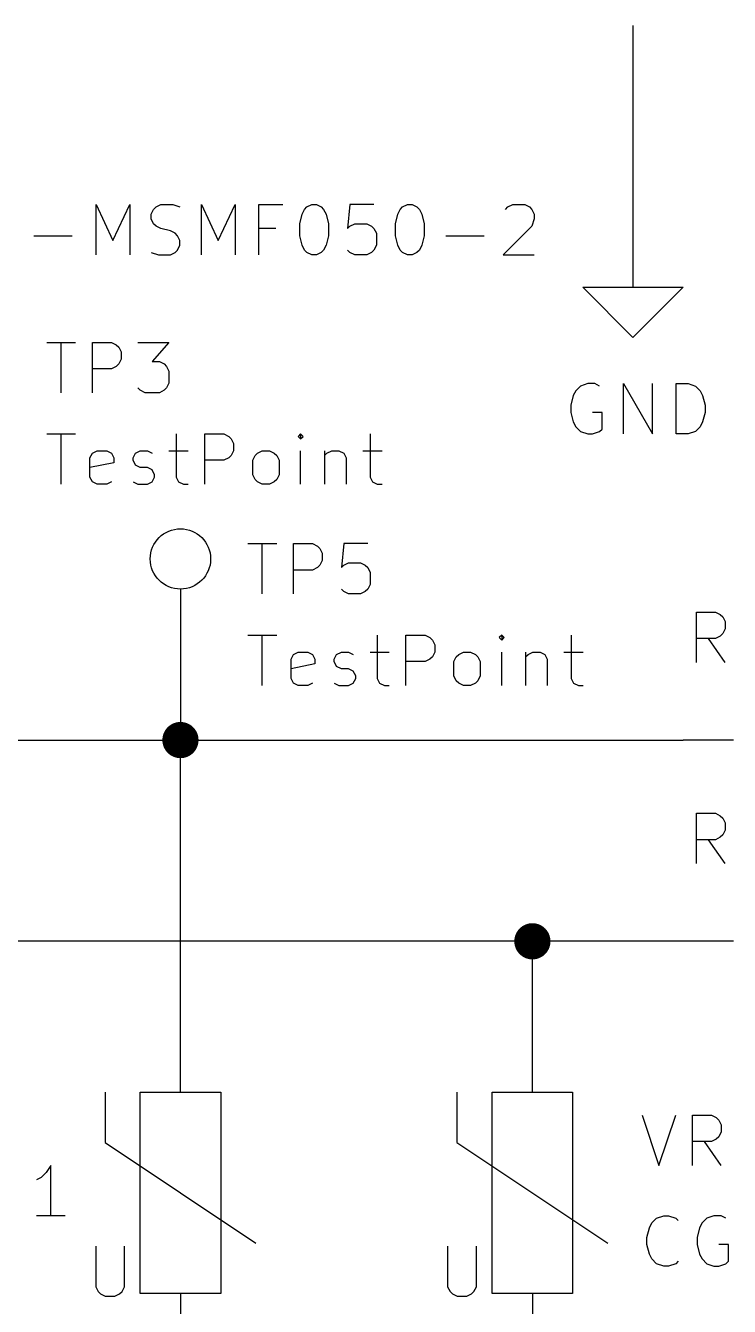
# Model space of a CAD drawing. Extents: x 0.4 to 11.3, y -7.9 to -0.4.
# Drawn here: x 3.446 to 4.146, y -4.813 to -3.54 of the extents above; entities that cross this region are included whole.
import ezdxf

# ---------------------------------------------------------------- set-up
doc = ezdxf.new("R2010")
doc.units = 0
doc.header["$MEASUREMENT"] = 0
for name, color, linetype in [('CYAN2', 4, 'CONTINUOUS'), ('GREEN3', 91, 'CONTINUOUS'), ('RED2', 1, 'CONTINUOUS')]:
    doc.layers.add(name, color=color, linetype=linetype)

msp = doc.modelspace()

# ---------------------------------------------------------------- linework, layer by layer
at = {"layer": 'CYAN2', "linetype": 'CONTINUOUS'}
for p, q in [((3.5162, -3.7678), (3.5162, -3.7178)), ((3.5162, -3.7178), (3.5329, -3.7535)), ((3.5162, -3.7678), (3.5162, -3.7178)), ((3.5162, -3.7178), (3.5329, -3.7535)), ((3.5329, -3.7535), (3.5495, -3.7178)), ((3.5329, -3.7535), (3.5495, -3.7178)), ((3.5495, -3.7178), (3.5495, -3.7678)), ((3.5495, -3.7178), (3.5495, -3.7678)), ((3.5709, -3.7273), (3.5733, -3.7226)), ((3.5709, -3.7273), (3.5733, -3.7226)), ((3.5709, -3.7321), (3.5709, -3.7273)), ((3.5709, -3.7321), (3.5709, -3.7273)), ((3.5733, -3.7226), (3.5757, -3.7202)), ((3.5733, -3.7226), (3.5757, -3.7202)), ((3.5757, -3.7202), (3.5805, -3.7178)), ((3.5757, -3.7202), (3.5805, -3.7178)), ((3.5805, -3.7178), (3.5924, -3.7178)), ((3.5805, -3.7178), (3.5924, -3.7178)), ((3.5924, -3.7178), (3.5995, -3.7202)), ((3.5924, -3.7178), (3.5995, -3.7202)), ((3.6209, -3.7678), (3.6209, -3.7178)), ((3.6209, -3.7178), (3.6376, -3.7535)), ((3.6209, -3.7678), (3.6209, -3.7178)), ((3.6209, -3.7178), (3.6376, -3.7535)), ((3.6376, -3.7535), (3.6543, -3.7178)), ((3.6376, -3.7535), (3.6543, -3.7178)), ((3.6543, -3.7178), (3.6543, -3.7678)), ((3.6543, -3.7178), (3.6543, -3.7678)), ((3.6781, -3.7678), (3.6781, -3.7178)), ((3.6781, -3.7178), (3.7019, -3.7178)), ((3.6781, -3.7678), (3.6781, -3.7178)), ((3.6781, -3.7178), (3.7019, -3.7178)), ((3.7186, -3.7369), (3.7209, -3.7273)), ((3.7186, -3.7369), (3.7209, -3.7273)), ((3.7209, -3.7273), (3.7233, -3.7226)), ((3.7209, -3.7273), (3.7233, -3.7226)), ((3.7233, -3.7226), (3.7257, -3.7202)), ((3.7233, -3.7226), (3.7257, -3.7202)), ((3.7257, -3.7202), (3.7305, -3.7178)), ((3.7257, -3.7202), (3.7305, -3.7178)), ((3.7305, -3.7178), (3.7352, -3.7178)), ((3.7305, -3.7178), (3.7352, -3.7178)), ((3.7352, -3.7178), (3.74, -3.7202)), ((3.7352, -3.7178), (3.74, -3.7202)), ((3.74, -3.7202), (3.7424, -3.7226)), ((3.74, -3.7202), (3.7424, -3.7226)), ((3.7424, -3.7226), (3.7448, -3.7273)), ((3.7424, -3.7226), (3.7448, -3.7273)), ((3.7448, -3.7273), (3.7471, -3.7369)), ((3.7448, -3.7273), (3.7471, -3.7369)), ((3.7686, -3.7178), (3.7662, -3.7416)), ((3.7686, -3.7178), (3.7662, -3.7416)), ((3.7924, -3.7178), (3.7686, -3.7178)), ((3.7924, -3.7178), (3.7686, -3.7178)), ((3.8138, -3.7369), (3.8162, -3.7273)), ((3.8138, -3.7369), (3.8162, -3.7273)), ((3.8162, -3.7273), (3.8186, -3.7226)), ((3.8162, -3.7273), (3.8186, -3.7226)), ((3.8186, -3.7226), (3.8209, -3.7202)), ((3.8186, -3.7226), (3.8209, -3.7202)), ((3.8209, -3.7202), (3.8257, -3.7178)), ((3.8209, -3.7202), (3.8257, -3.7178)), ((3.8257, -3.7178), (3.8305, -3.7178)), ((3.8257, -3.7178), (3.8305, -3.7178)), ((3.8305, -3.7178), (3.8352, -3.7202)), ((3.8305, -3.7178), (3.8352, -3.7202)), ((3.8352, -3.7202), (3.8376, -3.7226)), ((3.8352, -3.7202), (3.8376, -3.7226)), ((3.8376, -3.7226), (3.84, -3.7273)), ((3.8376, -3.7226), (3.84, -3.7273)), ((3.84, -3.7273), (3.8424, -3.7369)), ((3.84, -3.7273), (3.8424, -3.7369)), ((3.9233, -3.7226), (3.9257, -3.7202)), ((3.9233, -3.7226), (3.9257, -3.7202)), ((3.9257, -3.7202), (3.9305, -3.7178)), ((3.9257, -3.7202), (3.9305, -3.7178)), ((3.9305, -3.7178), (3.9424, -3.7178)), ((3.9305, -3.7178), (3.9424, -3.7178)), ((3.9424, -3.7178), (3.9471, -3.7202)), ((3.9424, -3.7178), (3.9471, -3.7202)), ((3.9471, -3.7202), (3.9495, -3.7226)), ((3.9471, -3.7202), (3.9495, -3.7226)), ((3.9495, -3.7226), (3.9519, -3.7273)), ((3.9495, -3.7226), (3.9519, -3.7273)), ((3.9519, -3.7273), (3.9519, -3.7321)), ((3.9519, -3.7273), (3.9519, -3.7321)), ((3.5733, -3.7369), (3.5709, -3.7321)), ((3.5733, -3.7369), (3.5709, -3.7321)), ((3.5757, -3.7392), (3.5733, -3.7369)), ((3.5757, -3.7392), (3.5733, -3.7369)), ((3.5805, -3.7416), (3.5757, -3.7392)), ((3.5805, -3.7416), (3.5757, -3.7392)), ((3.59, -3.744), (3.5805, -3.7416)), ((3.59, -3.744), (3.5805, -3.7416)), ((3.6948, -3.7416), (3.6781, -3.7416)), ((3.6948, -3.7416), (3.6781, -3.7416)), ((3.7186, -3.7488), (3.7186, -3.7369)), ((3.7186, -3.7488), (3.7186, -3.7369)), ((3.7471, -3.7369), (3.7471, -3.7488)), ((3.7471, -3.7369), (3.7471, -3.7488)), ((3.7662, -3.7416), (3.7686, -3.7392)), ((3.7662, -3.7416), (3.7686, -3.7392)), ((3.7686, -3.7392), (3.7733, -3.7369)), ((3.7686, -3.7392), (3.7733, -3.7369)), ((3.7733, -3.7369), (3.7852, -3.7369)), ((3.7733, -3.7369), (3.7852, -3.7369)), ((3.7852, -3.7369), (3.79, -3.7392)), ((3.7852, -3.7369), (3.79, -3.7392)), ((3.79, -3.7392), (3.7924, -3.7416)), ((3.79, -3.7392), (3.7924, -3.7416)), ((3.7924, -3.7416), (3.7948, -3.7464)), ((3.7924, -3.7416), (3.7948, -3.7464)), ((3.8138, -3.7488), (3.8138, -3.7369)), ((3.8138, -3.7488), (3.8138, -3.7369)), ((3.8424, -3.7369), (3.8424, -3.7488)), ((3.8424, -3.7369), (3.8424, -3.7488)), ((3.9495, -3.7392), (3.9209, -3.7678)), ((3.9495, -3.7392), (3.9209, -3.7678)), ((3.9519, -3.7321), (3.9495, -3.7392)), ((3.9519, -3.7321), (3.9495, -3.7392)), ((3.4543, -3.7488), (3.4924, -3.7488)), ((3.4543, -3.7488), (3.4924, -3.7488)), ((3.5948, -3.7464), (3.59, -3.744)), ((3.5948, -3.7464), (3.59, -3.744)), ((3.5971, -3.7488), (3.5948, -3.7464)), ((3.5971, -3.7488), (3.5948, -3.7464)), ((3.5995, -3.7535), (3.5971, -3.7488)), ((3.5995, -3.7535), (3.5971, -3.7488)), ((3.5995, -3.7583), (3.5995, -3.7535)), ((3.5995, -3.7583), (3.5995, -3.7535)), ((3.7209, -3.7583), (3.7186, -3.7488)), ((3.7209, -3.7583), (3.7186, -3.7488)), ((3.7471, -3.7488), (3.7448, -3.7583)), ((3.7471, -3.7488), (3.7448, -3.7583)), ((3.7948, -3.7464), (3.7948, -3.7583)), ((3.7948, -3.7464), (3.7948, -3.7583)), ((3.8162, -3.7583), (3.8138, -3.7488)), ((3.8162, -3.7583), (3.8138, -3.7488)), ((3.8424, -3.7488), (3.84, -3.7583)), ((3.8424, -3.7488), (3.84, -3.7583)), ((3.8638, -3.7488), (3.9019, -3.7488)), ((3.8638, -3.7488), (3.9019, -3.7488)), ((3.5709, -3.7654), (3.5781, -3.7678)), ((3.5709, -3.7654), (3.5781, -3.7678)), ((3.59, -3.7678), (3.5948, -3.7654)), ((3.59, -3.7678), (3.5948, -3.7654)), ((3.5948, -3.7654), (3.5971, -3.763)), ((3.5948, -3.7654), (3.5971, -3.763)), ((3.5971, -3.763), (3.5995, -3.7583)), ((3.5971, -3.763), (3.5995, -3.7583)), ((3.7233, -3.763), (3.7209, -3.7583)), ((3.7233, -3.763), (3.7209, -3.7583)), ((3.7257, -3.7654), (3.7233, -3.763)), ((3.7257, -3.7654), (3.7233, -3.763)), ((3.7305, -3.7678), (3.7257, -3.7654)), ((3.7305, -3.7678), (3.7257, -3.7654)), ((3.74, -3.7654), (3.7352, -3.7678)), ((3.74, -3.7654), (3.7352, -3.7678)), ((3.7424, -3.763), (3.74, -3.7654)), ((3.7424, -3.763), (3.74, -3.7654)), ((3.7448, -3.7583), (3.7424, -3.763)), ((3.7448, -3.7583), (3.7424, -3.763)), ((3.7686, -3.7654), (3.7662, -3.763)), ((3.7686, -3.7654), (3.7662, -3.763)), ((3.7733, -3.7678), (3.7686, -3.7654)), ((3.7733, -3.7678), (3.7686, -3.7654)), ((3.79, -3.7654), (3.7852, -3.7678)), ((3.79, -3.7654), (3.7852, -3.7678)), ((3.7924, -3.763), (3.79, -3.7654)), ((3.7924, -3.763), (3.79, -3.7654)), ((3.7948, -3.7583), (3.7924, -3.763)), ((3.7948, -3.7583), (3.7924, -3.763)), ((3.8186, -3.763), (3.8162, -3.7583)), ((3.8186, -3.763), (3.8162, -3.7583)), ((3.8209, -3.7654), (3.8186, -3.763)), ((3.8209, -3.7654), (3.8186, -3.763)), ((3.8257, -3.7678), (3.8209, -3.7654)), ((3.8257, -3.7678), (3.8209, -3.7654)), ((3.8352, -3.7654), (3.8305, -3.7678)), ((3.8352, -3.7654), (3.8305, -3.7678)), ((3.8376, -3.763), (3.8352, -3.7654)), ((3.8376, -3.763), (3.8352, -3.7654)), ((3.84, -3.7583), (3.8376, -3.763)), ((3.84, -3.7583), (3.8376, -3.763)), ((3.5781, -3.7678), (3.59, -3.7678)), ((3.5781, -3.7678), (3.59, -3.7678)), ((3.7352, -3.7678), (3.7305, -3.7678)), ((3.7352, -3.7678), (3.7305, -3.7678)), ((3.7852, -3.7678), (3.7733, -3.7678)), ((3.7852, -3.7678), (3.7733, -3.7678)), ((3.8305, -3.7678), (3.8257, -3.7678)), ((3.8305, -3.7678), (3.8257, -3.7678)), ((3.9209, -3.7678), (3.9519, -3.7678)), ((3.9209, -3.7678), (3.9519, -3.7678)), ((3.4671, -3.8548), (3.4957, -3.8548)), ((3.4671, -3.8548), (3.4957, -3.8548)), ((3.4814, -3.9048), (3.4814, -3.8548)), ((3.4814, -3.9048), (3.4814, -3.8548)), ((3.5124, -3.9048), (3.5124, -3.8548)), ((3.5124, -3.8548), (3.5314, -3.8548)), ((3.5124, -3.9048), (3.5124, -3.8548)), ((3.5124, -3.8548), (3.5314, -3.8548)), ((3.5314, -3.8548), (3.5362, -3.8572)), ((3.5314, -3.8548), (3.5362, -3.8572)), ((3.5576, -3.8548), (3.5886, -3.8548)), ((3.5576, -3.8548), (3.5886, -3.8548)), ((3.5886, -3.8548), (3.5719, -3.8739)), ((3.5886, -3.8548), (3.5719, -3.8739)), ((3.5362, -3.8572), (3.5386, -3.8596)), ((3.5362, -3.8572), (3.5386, -3.8596)), ((3.5386, -3.8596), (3.5409, -3.8643)), ((3.5386, -3.8596), (3.5409, -3.8643)), ((3.5409, -3.8643), (3.5409, -3.8715)), ((3.5409, -3.8643), (3.5409, -3.8715)), ((3.5314, -3.881), (3.5124, -3.881)), ((3.5314, -3.881), (3.5124, -3.881)), ((3.5362, -3.8786), (3.5314, -3.881)), ((3.5362, -3.8786), (3.5314, -3.881)), ((3.5386, -3.8762), (3.5362, -3.8786)), ((3.5386, -3.8762), (3.5362, -3.8786)), ((3.5409, -3.8715), (3.5386, -3.8762)), ((3.5409, -3.8715), (3.5386, -3.8762)), ((3.5719, -3.8739), (3.579, -3.8739)), ((3.5719, -3.8739), (3.579, -3.8739)), ((3.579, -3.8739), (3.5838, -3.8762)), ((3.579, -3.8739), (3.5838, -3.8762)), ((3.5838, -3.8762), (3.5862, -3.8786)), ((3.5838, -3.8762), (3.5862, -3.8786)), ((3.5862, -3.8786), (3.5886, -3.8834)), ((3.5862, -3.8786), (3.5886, -3.8834)), ((3.5886, -3.8834), (3.5886, -3.8953)), ((3.5886, -3.8834), (3.5886, -3.8953)), ((3.56, -3.9024), (3.5576, -3.9)), ((3.56, -3.9024), (3.5576, -3.9)), ((3.5648, -3.9048), (3.56, -3.9024)), ((3.5648, -3.9048), (3.56, -3.9024)), ((3.579, -3.9048), (3.5648, -3.9048)), ((3.579, -3.9048), (3.5648, -3.9048)), ((3.5838, -3.9024), (3.579, -3.9048)), ((3.5838, -3.9024), (3.579, -3.9048)), ((3.5862, -3.9), (3.5838, -3.9024)), ((3.5862, -3.9), (3.5838, -3.9024)), ((3.5886, -3.8953), (3.5862, -3.9)), ((3.5886, -3.8953), (3.5862, -3.9)), ((3.9931, -3.9029), (3.9907, -3.9077)), ((3.9979, -3.8982), (3.9931, -3.9029)), ((4.005, -3.8958), (3.9979, -3.8982)), ((4.0121, -3.8958), (4.005, -3.8958)), ((4.0169, -3.8982), (4.0121, -3.8958)), ((4.0407, -3.9458), (4.0407, -3.8958)), ((4.0407, -3.8958), (4.0693, -3.9458)), ((4.0693, -3.9458), (4.0693, -3.8958)), ((4.0931, -3.9458), (4.0931, -3.8958)), ((4.0931, -3.8958), (4.105, -3.8958)), ((4.105, -3.8958), (4.1121, -3.8982)), ((4.1121, -3.8982), (4.1169, -3.9029)), ((4.1169, -3.9029), (4.1193, -3.9077)), ((3.9907, -3.9077), (3.9883, -3.9172)), ((3.9883, -3.9172), (3.9883, -3.9244)), ((4.1193, -3.9077), (4.1217, -3.9172)), ((4.1217, -3.9172), (4.1217, -3.9244)), ((3.9883, -3.9244), (3.9907, -3.9339)), ((4.0193, -3.9244), (4.0098, -3.9244)), ((4.0193, -3.941), (4.0193, -3.9244)), ((4.1217, -3.9244), (4.1193, -3.9339)), ((3.9907, -3.9339), (3.9931, -3.9387)), ((3.9931, -3.9387), (3.9979, -3.9434)), ((3.9979, -3.9434), (4.005, -3.9458)), ((4.0098, -3.9458), (4.0169, -3.9434)), ((4.0169, -3.9434), (4.0193, -3.941)), ((4.1121, -3.9434), (4.105, -3.9458)), ((4.1169, -3.9387), (4.1121, -3.9434)), ((4.1193, -3.9339), (4.1169, -3.9387)), ((3.4671, -3.9458), (3.4957, -3.9458)), ((3.4671, -3.9458), (3.4957, -3.9458)), ((3.4814, -3.9958), (3.4814, -3.9458)), ((3.4814, -3.9958), (3.4814, -3.9458)), ((3.5957, -3.9458), (3.5957, -3.9887)), ((3.5957, -3.9458), (3.5957, -3.9887)), ((3.6243, -3.9958), (3.6243, -3.9458)), ((3.6243, -3.9458), (3.6433, -3.9458)), ((3.6243, -3.9958), (3.6243, -3.9458)), ((3.6243, -3.9458), (3.6433, -3.9458)), ((3.6433, -3.9458), (3.6481, -3.9482)), ((3.6433, -3.9458), (3.6481, -3.9482)), ((3.6481, -3.9482), (3.6505, -3.9506)), ((3.6481, -3.9482), (3.6505, -3.9506)), ((3.6505, -3.9506), (3.6529, -3.9553)), ((3.6505, -3.9506), (3.6529, -3.9553)), ((3.6529, -3.9553), (3.6529, -3.9625)), ((3.6529, -3.9553), (3.6529, -3.9625)), ((3.7195, -3.9458), (3.7171, -3.9482)), ((3.7195, -3.9458), (3.7171, -3.9482)), ((3.7171, -3.9482), (3.7195, -3.9506)), ((3.7171, -3.9482), (3.7195, -3.9506)), ((3.7219, -3.9482), (3.7195, -3.9458)), ((3.7195, -3.9458), (3.7195, -3.9506)), ((3.7219, -3.9482), (3.7195, -3.9458)), ((3.7195, -3.9458), (3.7195, -3.9506)), ((3.7195, -3.9506), (3.7219, -3.9482)), ((3.7195, -3.9506), (3.7219, -3.9482)), ((3.7886, -3.9458), (3.7886, -3.9887)), ((3.7886, -3.9458), (3.7886, -3.9887)), ((4.005, -3.9458), (4.0098, -3.9458)), ((4.105, -3.9458), (4.0931, -3.9458)), ((3.51, -3.9696), (3.5124, -3.9649)), ((3.51, -3.9696), (3.5124, -3.9649)), ((3.51, -3.9887), (3.51, -3.9696)), ((3.51, -3.9887), (3.51, -3.9696)), ((3.5124, -3.9649), (3.5171, -3.9625)), ((3.5124, -3.9649), (3.5171, -3.9625)), ((3.5171, -3.9625), (3.5267, -3.9625)), ((3.5171, -3.9625), (3.5267, -3.9625)), ((3.5267, -3.9625), (3.5314, -3.9649)), ((3.5267, -3.9625), (3.5314, -3.9649)), ((3.5314, -3.9649), (3.5338, -3.9696)), ((3.5314, -3.9649), (3.5338, -3.9696)), ((3.5338, -3.9696), (3.5338, -3.9744)), ((3.5338, -3.9696), (3.5338, -3.9744)), ((3.5529, -3.9696), (3.5552, -3.9649)), ((3.5529, -3.9696), (3.5552, -3.9649)), ((3.5529, -3.972), (3.5529, -3.9696)), ((3.5529, -3.972), (3.5529, -3.9696)), ((3.5552, -3.9649), (3.56, -3.9625)), ((3.5552, -3.9649), (3.56, -3.9625)), ((3.56, -3.9625), (3.5671, -3.9625)), ((3.56, -3.9625), (3.5671, -3.9625)), ((3.5671, -3.9625), (3.5719, -3.9649)), ((3.5671, -3.9625), (3.5719, -3.9649)), ((3.5886, -3.9625), (3.6076, -3.9625)), ((3.5886, -3.9625), (3.6076, -3.9625)), ((3.6481, -3.9696), (3.6433, -3.972)), ((3.6481, -3.9696), (3.6433, -3.972)), ((3.6505, -3.9672), (3.6481, -3.9696)), ((3.6505, -3.9672), (3.6481, -3.9696)), ((3.6529, -3.9625), (3.6505, -3.9672)), ((3.6529, -3.9625), (3.6505, -3.9672)), ((3.6719, -3.972), (3.6743, -3.9672)), ((3.6719, -3.972), (3.6743, -3.9672)), ((3.6743, -3.9672), (3.6767, -3.9649)), ((3.6743, -3.9672), (3.6767, -3.9649)), ((3.6767, -3.9649), (3.6814, -3.9625)), ((3.6767, -3.9649), (3.6814, -3.9625)), ((3.6814, -3.9625), (3.6886, -3.9625)), ((3.6814, -3.9625), (3.6886, -3.9625)), ((3.6886, -3.9625), (3.6933, -3.9649)), ((3.6886, -3.9625), (3.6933, -3.9649)), ((3.6933, -3.9649), (3.6957, -3.9672)), ((3.6933, -3.9649), (3.6957, -3.9672)), ((3.6957, -3.9672), (3.6981, -3.972)), ((3.6957, -3.9672), (3.6981, -3.972)), ((3.7195, -3.9958), (3.7195, -3.9625)), ((3.7195, -3.9958), (3.7195, -3.9625)), ((3.7433, -3.9625), (3.7433, -3.9958)), ((3.7433, -3.9625), (3.7433, -3.9958)), ((3.7433, -3.9672), (3.7457, -3.9649)), ((3.7433, -3.9672), (3.7457, -3.9649)), ((3.7457, -3.9649), (3.7505, -3.9625)), ((3.7457, -3.9649), (3.7505, -3.9625)), ((3.7505, -3.9625), (3.7576, -3.9625)), ((3.7505, -3.9625), (3.7576, -3.9625)), ((3.7576, -3.9625), (3.7624, -3.9649)), ((3.7576, -3.9625), (3.7624, -3.9649)), ((3.7624, -3.9649), (3.7648, -3.9696)), ((3.7624, -3.9649), (3.7648, -3.9696)), ((3.7648, -3.9696), (3.7648, -3.9958)), ((3.7648, -3.9696), (3.7648, -3.9958)), ((3.7814, -3.9625), (3.8005, -3.9625)), ((3.7814, -3.9625), (3.8005, -3.9625)), ((3.5338, -3.9744), (3.51, -3.9791)), ((3.5338, -3.9744), (3.51, -3.9791)), ((3.5552, -3.9768), (3.5529, -3.972)), ((3.5552, -3.9768), (3.5529, -3.972)), ((3.56, -3.9791), (3.5552, -3.9768)), ((3.56, -3.9791), (3.5552, -3.9768)), ((3.5671, -3.9791), (3.56, -3.9791)), ((3.5671, -3.9791), (3.56, -3.9791)), ((3.5719, -3.9815), (3.5671, -3.9791)), ((3.5719, -3.9815), (3.5671, -3.9791)), ((3.5743, -3.9863), (3.5719, -3.9815)), ((3.5743, -3.9863), (3.5719, -3.9815)), ((3.6433, -3.972), (3.6243, -3.972)), ((3.6433, -3.972), (3.6243, -3.972)), ((3.6719, -3.9863), (3.6719, -3.972)), ((3.6719, -3.9863), (3.6719, -3.972)), ((3.6981, -3.972), (3.6981, -3.9863)), ((3.6981, -3.972), (3.6981, -3.9863)), ((3.5124, -3.9934), (3.51, -3.9887)), ((3.5124, -3.9934), (3.51, -3.9887)), ((3.5171, -3.9958), (3.5124, -3.9934)), ((3.5171, -3.9958), (3.5124, -3.9934)), ((3.5267, -3.9958), (3.5171, -3.9958)), ((3.5267, -3.9958), (3.5171, -3.9958)), ((3.5314, -3.9934), (3.5267, -3.9958)), ((3.5314, -3.9934), (3.5267, -3.9958)), ((3.5529, -3.9934), (3.5576, -3.9958)), ((3.5529, -3.9934), (3.5576, -3.9958)), ((3.5576, -3.9958), (3.5671, -3.9958)), ((3.5576, -3.9958), (3.5671, -3.9958)), ((3.5671, -3.9958), (3.5719, -3.9934)), ((3.5671, -3.9958), (3.5719, -3.9934)), ((3.5719, -3.9934), (3.5743, -3.9887)), ((3.5719, -3.9934), (3.5743, -3.9887)), ((3.5743, -3.9887), (3.5743, -3.9863)), ((3.5743, -3.9887), (3.5743, -3.9863)), ((3.5957, -3.9887), (3.5981, -3.9934)), ((3.5957, -3.9887), (3.5981, -3.9934)), ((3.5981, -3.9934), (3.6029, -3.9958)), ((3.5981, -3.9934), (3.6029, -3.9958)), ((3.6029, -3.9958), (3.6076, -3.9958)), ((3.6029, -3.9958), (3.6076, -3.9958)), ((3.6743, -3.991), (3.6719, -3.9863)), ((3.6743, -3.991), (3.6719, -3.9863)), ((3.6767, -3.9934), (3.6743, -3.991)), ((3.6767, -3.9934), (3.6743, -3.991)), ((3.6814, -3.9958), (3.6767, -3.9934)), ((3.6814, -3.9958), (3.6767, -3.9934)), ((3.6886, -3.9958), (3.6814, -3.9958)), ((3.6886, -3.9958), (3.6814, -3.9958)), ((3.6933, -3.9934), (3.6886, -3.9958)), ((3.6933, -3.9934), (3.6886, -3.9958)), ((3.6957, -3.991), (3.6933, -3.9934)), ((3.6957, -3.991), (3.6933, -3.9934)), ((3.6981, -3.9863), (3.6957, -3.991)), ((3.6981, -3.9863), (3.6957, -3.991)), ((3.7886, -3.9887), (3.7909, -3.9934)), ((3.7886, -3.9887), (3.7909, -3.9934)), ((3.7909, -3.9934), (3.7957, -3.9958)), ((3.7909, -3.9934), (3.7957, -3.9958)), ((3.7957, -3.9958), (3.8005, -3.9958)), ((3.7957, -3.9958), (3.8005, -3.9958)), ((3.6671, -4.0548), (3.6957, -4.0548)), ((3.6814, -4.1048), (3.6814, -4.0548)), ((3.7124, -4.1048), (3.7124, -4.0548)), ((3.7124, -4.0548), (3.7314, -4.0548)), ((3.7314, -4.0548), (3.7362, -4.0572)), ((3.7362, -4.0572), (3.7386, -4.0596)), ((3.7386, -4.0596), (3.7409, -4.0643)), ((3.7624, -4.0548), (3.76, -4.0786)), ((3.7862, -4.0548), (3.7624, -4.0548)), ((3.7409, -4.0715), (3.7386, -4.0762)), ((3.7409, -4.0643), (3.7409, -4.0715)), ((3.7314, -4.081), (3.7124, -4.081)), ((3.7362, -4.0786), (3.7314, -4.081)), ((3.7386, -4.0762), (3.7362, -4.0786)), ((3.76, -4.0786), (3.7624, -4.0762)), ((3.7624, -4.0762), (3.7671, -4.0739)), ((3.7671, -4.0739), (3.779, -4.0739)), ((3.779, -4.0739), (3.7838, -4.0762)), ((3.7838, -4.0762), (3.7862, -4.0786)), ((3.7862, -4.0786), (3.7886, -4.0834)), ((3.7886, -4.0834), (3.7886, -4.0953)), ((3.7886, -4.0953), (3.7862, -4.1)), ((3.7624, -4.1024), (3.76, -4.1)), ((3.7671, -4.1048), (3.7624, -4.1024)), ((3.779, -4.1048), (3.7671, -4.1048)), ((3.7838, -4.1024), (3.779, -4.1048)), ((3.7862, -4.1), (3.7838, -4.1024)), ((4.1131, -4.1728), (4.1131, -4.1228)), ((4.1131, -4.1228), (4.1321, -4.1228)), ((4.1321, -4.1228), (4.1369, -4.1252)), ((4.1369, -4.1252), (4.1393, -4.1276)), ((4.1393, -4.1276), (4.1417, -4.1323)), ((4.1417, -4.1323), (4.1417, -4.1395)), ((3.6671, -4.1458), (3.6957, -4.1458)), ((3.6814, -4.1958), (3.6814, -4.1458)), ((3.7957, -4.1458), (3.7957, -4.1887)), ((3.8243, -4.1958), (3.8243, -4.1458)), ((3.8243, -4.1458), (3.8433, -4.1458)), ((3.8433, -4.1458), (3.8481, -4.1482)), ((3.8481, -4.1482), (3.8505, -4.1506)), ((3.9195, -4.1458), (3.9171, -4.1482)), ((3.9171, -4.1482), (3.9195, -4.1506)), ((3.9219, -4.1482), (3.9195, -4.1458)), ((3.9195, -4.1458), (3.9195, -4.1506)), ((3.9195, -4.1506), (3.9219, -4.1482)), ((3.9886, -4.1458), (3.9886, -4.1887)), ((4.1321, -4.149), (4.1131, -4.149)), ((4.1417, -4.1728), (4.125, -4.149)), ((4.1369, -4.1466), (4.1321, -4.149)), ((4.1393, -4.1442), (4.1369, -4.1466)), ((4.1417, -4.1395), (4.1393, -4.1442)), ((3.8505, -4.1506), (3.8529, -4.1553)), ((3.8529, -4.1553), (3.8529, -4.1625)), ((3.71, -4.1696), (3.7124, -4.1649)), ((3.71, -4.1887), (3.71, -4.1696)), ((3.7338, -4.1744), (3.71, -4.1791)), ((3.7124, -4.1649), (3.7171, -4.1625)), ((3.7171, -4.1625), (3.7267, -4.1625)), ((3.7267, -4.1625), (3.7314, -4.1649)), ((3.7314, -4.1649), (3.7338, -4.1696)), ((3.7338, -4.1696), (3.7338, -4.1744)), ((3.7529, -4.1696), (3.7552, -4.1649)), ((3.7529, -4.172), (3.7529, -4.1696)), ((3.7552, -4.1768), (3.7529, -4.172)), ((3.7552, -4.1649), (3.76, -4.1625)), ((3.76, -4.1625), (3.7671, -4.1625)), ((3.7671, -4.1625), (3.7719, -4.1649)), ((3.7886, -4.1625), (3.8076, -4.1625)), ((3.8433, -4.172), (3.8243, -4.172)), ((3.8481, -4.1696), (3.8433, -4.172)), ((3.8505, -4.1672), (3.8481, -4.1696)), ((3.8529, -4.1625), (3.8505, -4.1672)), ((3.8719, -4.172), (3.8743, -4.1672)), ((3.8719, -4.1863), (3.8719, -4.172)), ((3.8743, -4.1672), (3.8767, -4.1649)), ((3.8767, -4.1649), (3.8814, -4.1625)), ((3.8814, -4.1625), (3.8886, -4.1625)), ((3.8886, -4.1625), (3.8933, -4.1649)), ((3.8933, -4.1649), (3.8957, -4.1672)), ((3.8957, -4.1672), (3.8981, -4.172)), ((3.8981, -4.172), (3.8981, -4.1863)), ((3.9195, -4.1958), (3.9195, -4.1625)), ((3.9433, -4.1625), (3.9433, -4.1958)), ((3.9433, -4.1672), (3.9457, -4.1649)), ((3.9457, -4.1649), (3.9505, -4.1625)), ((3.9505, -4.1625), (3.9576, -4.1625)), ((3.9576, -4.1625), (3.9624, -4.1649)), ((3.9624, -4.1649), (3.9648, -4.1696)), ((3.9648, -4.1696), (3.9648, -4.1958)), ((3.9814, -4.1625), (4.0005, -4.1625)), ((3.76, -4.1791), (3.7552, -4.1768)), ((3.7671, -4.1791), (3.76, -4.1791)), ((3.7719, -4.1815), (3.7671, -4.1791)), ((3.7743, -4.1863), (3.7719, -4.1815)), ((3.7743, -4.1887), (3.7743, -4.1863)), ((3.8743, -4.191), (3.8719, -4.1863)), ((3.8981, -4.1863), (3.8957, -4.191)), ((3.7124, -4.1934), (3.71, -4.1887)), ((3.7171, -4.1958), (3.7124, -4.1934)), ((3.7267, -4.1958), (3.7171, -4.1958)), ((3.7314, -4.1934), (3.7267, -4.1958)), ((3.7529, -4.1934), (3.7576, -4.1958)), ((3.7576, -4.1958), (3.7671, -4.1958)), ((3.7671, -4.1958), (3.7719, -4.1934)), ((3.7719, -4.1934), (3.7743, -4.1887)), ((3.7957, -4.1887), (3.7981, -4.1934)), ((3.7981, -4.1934), (3.8029, -4.1958)), ((3.8029, -4.1958), (3.8076, -4.1958)), ((3.8767, -4.1934), (3.8743, -4.191)), ((3.8814, -4.1958), (3.8767, -4.1934)), ((3.8886, -4.1958), (3.8814, -4.1958)), ((3.8933, -4.1934), (3.8886, -4.1958)), ((3.8957, -4.191), (3.8933, -4.1934)), ((3.9886, -4.1887), (3.9909, -4.1934)), ((3.9909, -4.1934), (3.9957, -4.1958)), ((3.9957, -4.1958), (4.0005, -4.1958)), ((4.1131, -4.3728), (4.1131, -4.3228)), ((4.1131, -4.3228), (4.1321, -4.3228)), ((4.1321, -4.3228), (4.1369, -4.3252)), ((4.1369, -4.3252), (4.1393, -4.3276)), ((4.1393, -4.3276), (4.1417, -4.3323)), ((4.1417, -4.3395), (4.1393, -4.3442)), ((4.1417, -4.3323), (4.1417, -4.3395)), ((4.1321, -4.349), (4.1131, -4.349)), ((4.1417, -4.3728), (4.125, -4.349)), ((4.1369, -4.3466), (4.1321, -4.349)), ((4.1393, -4.3442), (4.1369, -4.3466)), ((4.0591, -4.6228), (4.0758, -4.6728)), ((4.0758, -4.6728), (4.0925, -4.6228)), ((4.1091, -4.6728), (4.1091, -4.6228)), ((4.1091, -4.6228), (4.1282, -4.6228)), ((4.1282, -4.6228), (4.1329, -4.6252)), ((4.1329, -4.6252), (4.1353, -4.6276)), ((4.1353, -4.6276), (4.1377, -4.6323)), ((4.1377, -4.6323), (4.1377, -4.6395)), ((4.1353, -4.6442), (4.1329, -4.6466)), ((4.1377, -4.6395), (4.1353, -4.6442)), ((4.1282, -4.649), (4.1091, -4.649)), ((4.1377, -4.6728), (4.121, -4.649)), ((4.1329, -4.6466), (4.1282, -4.649)), ((3.4663, -4.6799), (3.4615, -4.6847)), ((3.4663, -4.6799), (3.4615, -4.6847)), ((3.471, -4.6728), (3.4663, -4.6799)), ((3.471, -4.6728), (3.4663, -4.6799)), ((3.471, -4.7228), (3.471, -4.6728)), ((3.471, -4.7228), (3.471, -4.6728)), ((3.4615, -4.6847), (3.4568, -4.6871)), ((3.4615, -4.6847), (3.4568, -4.6871)), ((3.4853, -4.7228), (3.4568, -4.7228)), ((3.4853, -4.7228), (3.4568, -4.7228)), ((4.0639, -4.7442), (4.0663, -4.7347)), ((4.0663, -4.7347), (4.0687, -4.7299)), ((4.0687, -4.7299), (4.0734, -4.7252)), ((4.0734, -4.7252), (4.0806, -4.7228)), ((4.0806, -4.7228), (4.0853, -4.7228)), ((4.0853, -4.7228), (4.0925, -4.7252)), ((4.0925, -4.7252), (4.0949, -4.7276)), ((4.1163, -4.7347), (4.1139, -4.7442)), ((4.1187, -4.7299), (4.1163, -4.7347)), ((4.1234, -4.7252), (4.1187, -4.7299)), ((4.1306, -4.7228), (4.1234, -4.7252)), ((4.1377, -4.7228), (4.1306, -4.7228)), ((4.1425, -4.7252), (4.1377, -4.7228)), ((4.0639, -4.7514), (4.0639, -4.7442)), ((4.1139, -4.7442), (4.1139, -4.7514)), ((4.0663, -4.7609), (4.0639, -4.7514)), ((4.1139, -4.7514), (4.1163, -4.7609)), ((4.1449, -4.7514), (4.1353, -4.7514)), ((4.1449, -4.768), (4.1449, -4.7514)), ((4.0687, -4.7657), (4.0663, -4.7609)), ((4.0734, -4.7704), (4.0687, -4.7657)), ((4.0806, -4.7728), (4.0734, -4.7704)), ((4.0853, -4.7728), (4.0806, -4.7728)), ((4.0925, -4.7704), (4.0853, -4.7728)), ((4.0949, -4.768), (4.0925, -4.7704)), ((4.1163, -4.7609), (4.1187, -4.7657)), ((4.1187, -4.7657), (4.1234, -4.7704)), ((4.1234, -4.7704), (4.1306, -4.7728)), ((4.1306, -4.7728), (4.1353, -4.7728)), ((4.1353, -4.7728), (4.1425, -4.7704)), ((4.1425, -4.7704), (4.1449, -4.768))]:
    msp.add_line(p, q, dxfattribs=at)
at = {"layer": 'GREEN3', "linetype": 'CONTINUOUS'}
for p, q in [((4.05, -3.65), (4.05, -3.75)), ((3.6, -4.2), (3.6, -4.25)), ((3.15, -4.25), (3.6, -4.25)), ((3.6, -4.55), (3.6, -4.25)), ((3.6, -4.25), (4.1, -4.25)), ((3.95, -4.45), (3.25, -4.45)), ((3.95, -4.55), (3.95, -4.45)), ((4.1, -4.45), (3.95, -4.45))]:
    msp.add_line(p, q, dxfattribs=at)
at = {"layer": 'GREEN3', "const_width": 0.018}
for points in [[(3.591, -4.25, 1), (3.609, -4.25, 1)], [(3.941, -4.45, 1), (3.959, -4.45, 1)]]:
    msp.add_lwpolyline(points, format="xyb", close=True, dxfattribs=at)
at = {"layer": 'RED2', "linetype": 'CONTINUOUS'}
for p, q in [((4.05, -3.54), (4.05, -3.65)), ((4.05, -3.54), (4.05, -3.65)), ((4.05, -3.75), (4.05, -3.8)), ((4.05, -3.85), (4, -3.8)), ((4, -3.8), (4.05, -3.8)), ((4.05, -3.8), (4.1, -3.8)), ((4.1, -3.8), (4.05, -3.85)), ((3.6, -4.1), (3.6, -4.2)), ((4.15, -4.25), (4.1, -4.25)), ((4.15, -4.45), (4.1, -4.45)), ((3.6, -4.6), (3.6, -4.55)), ((3.6, -4.6), (3.6, -4.55)), ((3.95, -4.6), (3.95, -4.55)), ((3.525, -4.6), (3.525, -4.65)), ((3.56, -4.8), (3.56, -4.6)), ((3.56, -4.6), (3.64, -4.6)), ((3.64, -4.6), (3.64, -4.8)), ((3.875, -4.6), (3.875, -4.65)), ((3.91, -4.8), (3.91, -4.6)), ((3.91, -4.6), (3.99, -4.6)), ((3.99, -4.6), (3.99, -4.8)), ((3.525, -4.65), (3.675, -4.75)), ((3.875, -4.65), (4.025, -4.75)), ((3.5157, -4.7528), (3.5157, -4.7933)), ((3.5443, -4.7933), (3.5443, -4.7528)), ((3.8657, -4.7528), (3.8657, -4.7933)), ((3.8943, -4.7933), (3.8943, -4.7528)), ((3.5157, -4.7933), (3.5181, -4.798)), ((3.5181, -4.798), (3.5205, -4.8004)), ((3.5395, -4.8004), (3.5419, -4.798)), ((3.5419, -4.798), (3.5443, -4.7933)), ((3.8657, -4.7933), (3.8681, -4.798)), ((3.8681, -4.798), (3.8705, -4.8004)), ((3.8895, -4.8004), (3.8919, -4.798)), ((3.8919, -4.798), (3.8943, -4.7933)), ((3.5205, -4.8004), (3.5252, -4.8028)), ((3.5252, -4.8028), (3.5348, -4.8028)), ((3.5348, -4.8028), (3.5395, -4.8004)), ((3.64, -4.8), (3.56, -4.8)), ((3.6, -4.8), (3.6, -4.85)), ((3.6, -4.8), (3.6, -4.85)), ((3.8705, -4.8004), (3.8752, -4.8028)), ((3.8752, -4.8028), (3.8848, -4.8028)), ((3.8848, -4.8028), (3.8895, -4.8004)), ((3.99, -4.8), (3.91, -4.8)), ((3.95, -4.8), (3.95, -4.85))]:
    msp.add_line(p, q, dxfattribs=at)
at = {"layer": 'RED2'}
msp.add_circle((3.6, -4.07), 0.03, dxfattribs=at)

doc.saveas('drawing.dxf')
